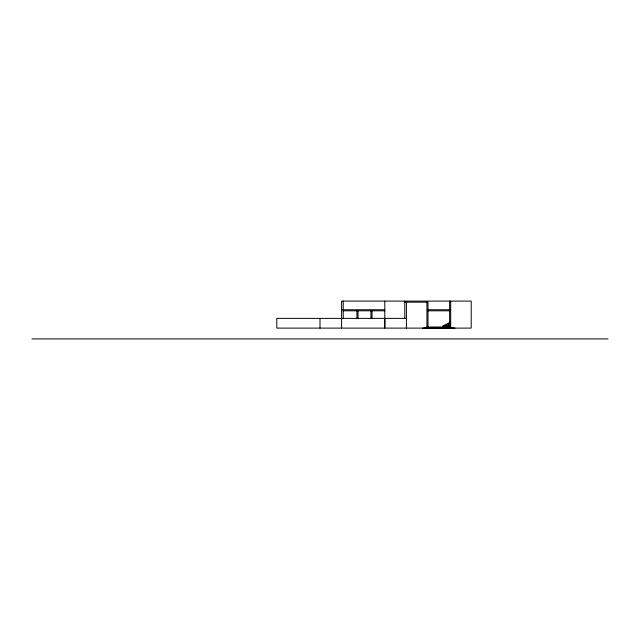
<?xml version="1.0" encoding="UTF-8"?>
<svg xmlns="http://www.w3.org/2000/svg" width="640" height="640" viewBox="0 0 640 640"><rect width="100%" height="100%" fill="white"/><g stroke="black" fill="none" stroke-linecap="round" stroke-linejoin="round"><path stroke-width="0.96" d="M384.8 327.024L384.8 318.376M404.784 302.176L428.008 302.176L428.008 327.024M341.6 309.736L384.8 309.736M427.888 309.736L450.728 309.736M343.216 310.816L384.8 310.816M427.464 310.816L449.984 310.816M406.408 318.376L276.792 318.376L276.792 328.104L471.216 328.104L471.216 301.096L341.6 301.096L341.6 328.104M450.152 324.368L449.072 324.368L449.072 327.024M449.072 324.904L447.992 324.88L447.992 327.024M446.192 325.424L443.672 325.424L443.672 326L442.592 326L442.592 327.024M447.992 325.44L446.912 325.448L446.912 327.024M446.912 325.984L445.832 325.96L445.832 327.024M442.592 326.528L445.832 326.528M426.928 327.024L450.688 327.024M32 338.904L608 338.904M455.008 328.104L422.608 328.104M452.848 327.744L424.768 327.744M450.688 301.096L450.688 327.384M450.152 322.184L450.152 322.72L449.072 322.72L449.072 323.264L447.992 323.264L447.992 323.8L446.912 323.8L446.912 324.344L444.752 324.88L444.752 325.424M450.152 323.824L450.152 327.024M449.608 301.096L449.608 327.024M444.752 326.528L444.752 327.024M426.928 302.176L426.928 327.384M406.408 302.176L406.408 328.104M404.784 301.096L404.784 318.376M384.8 301.096L384.8 328.104M372.024 310.816L372.024 318.44M370.944 310.816L370.944 318.44M358.008 310.816L358.008 318.44M356.928 310.816L356.928 318.44M343.216 301.096L343.216 318.44M320 318.376L320 328.104"/></g></svg>
